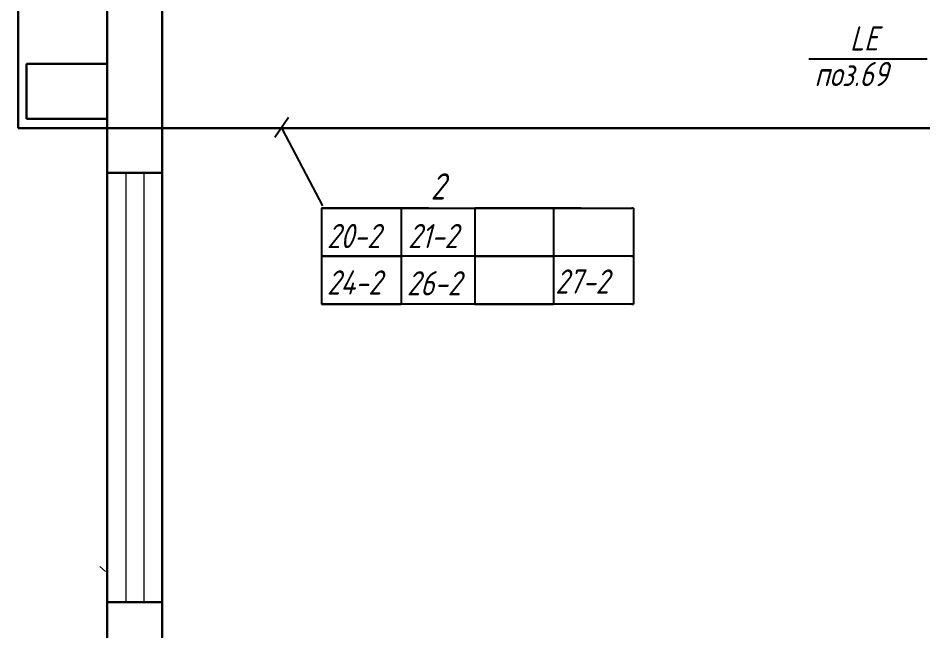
# Model space of a CAD drawing. Header units: millimetres. Extents: x 409 to 1826, y -2285 to 789.
# Drawn here: x 1086.7 to 1254.7, y -274.2 to -160.4 of the extents above; entities that cross this region are included whole.
import ezdxf

# ---------------------------------------------------------------- set-up
doc = ezdxf.new("R2010")
doc.units = ezdxf.units.MM
for name, color, linetype, lineweight in [('1-основная-050 ж', 2, 'Continuous', 50), ('7-тонкая-текст.-02', 4, 'Continuous', 30), ('7-тонкая.текст-02', 4, 'Continuous', 30), ('АР_Стены наружные', 7, 'Continuous', 30), ('Тонкая - 018', 254, 'Continuous', 18)]:
    doc.layers.add(name, color=color, linetype=linetype, lineweight=lineweight)
doc.styles.add('GOST тип А', font='GOST_A.TTF', dxfattribs={"oblique": 15})
doc.styles.get("Standard").update_dxf_attribs({"font": 'GOST_A.TTF', "oblique": 15})

msp = doc.modelspace()

# ---------------------------------------------------------------- linework, layer by layer
for p, q in [((1255.5, -168), (1233.5, -168)), ((1136.892, -178.799), (1134.392, -182.549)), ((1135.75, -181), (1143.25, -195.25)), ((1162.975, -195.65), (1143.05, -195.65)), ((1143.05, -195.65), (1200.658, -195.65)), ((1191.279, -195.65), (1171.529, -195.65)), ((1200.983, -195.65), (1200.658, -195.65))]:
    msp.add_line(p, q)
at = {"ltscale": 0.8}
for p, q in [((1143.05, -195.65), (1143.05, -195.65)), ((1143.05, -195.65), (1143.05, -204.559)), ((1157.818, -195.65), (1157.818, -204.559)), ((1157.818, -195.65), (1157.818, -195.65)), ((1157.818, -195.65), (1157.818, -204.559)), ((1171.529, -195.65), (1171.529, -204.559)), ((1171.529, -195.65), (1171.529, -204.559)), ((1171.529, -195.65), (1171.529, -213.468)), ((1171.529, -195.65), (1171.529, -195.65)), ((1171.529, -195.65), (1171.529, -204.559)), ((1186.122, -195.65), (1186.122, -204.559)), ((1186.122, -195.65), (1186.122, -195.65)), ((1186.122, -195.65), (1186.122, -204.559)), ((1200.658, -195.65), (1200.658, -195.65)), ((1200.983, -195.65), (1200.983, -204.559)), ((1143.05, -204.559), (1157.818, -204.559)), ((1157.818, -204.559), (1143.05, -204.559)), ((1143.05, -204.559), (1157.818, -204.559)), ((1143.05, -204.559), (1157.818, -204.559)), ((1171.529, -204.559), (1143.05, -204.559)), ((1143.05, -204.559), (1143.05, -204.559)), ((1143.05, -204.559), (1143.05, -213.468)), ((1143.05, -204.559), (1143.05, -204.559)), ((1143.05, -204.846), (1143.05, -204.846)), ((1157.818, -204.559), (1157.818, -213.468)), ((1157.818, -204.559), (1157.818, -204.559)), ((1157.818, -204.846), (1157.818, -213.468)), ((1171.529, -204.559), (1171.529, -213.468)), ((1171.529, -204.559), (1186.122, -204.559)), ((1186.122, -204.559), (1171.529, -204.559)), ((1171.529, -204.559), (1186.122, -204.559)), ((1171.529, -204.559), (1186.122, -204.559)), ((1200.658, -204.559), (1171.529, -204.559)), ((1171.529, -204.559), (1171.529, -204.559)), ((1171.529, -204.559), (1171.529, -213.468)), ((1171.529, -204.559), (1171.529, -204.559)), ((1171.529, -204.846), (1171.529, -204.846)), ((1186.122, -204.559), (1186.122, -213.468)), ((1186.122, -204.559), (1186.122, -204.559)), ((1186.122, -204.846), (1186.122, -213.468)), ((1200.658, -204.559), (1200.983, -204.559)), ((1200.983, -204.559), (1200.658, -204.559)), ((1200.658, -204.559), (1200.983, -204.559)), ((1200.658, -204.559), (1200.983, -204.559)), ((1200.983, -204.559), (1200.658, -204.559)), ((1200.658, -204.559), (1200.658, -204.559)), ((1200.658, -204.559), (1200.658, -204.559)), ((1200.658, -204.846), (1200.658, -204.846)), ((1200.983, -204.559), (1200.983, -213.468)), ((1171.529, -213.468), (1143.05, -213.468)), ((1143.05, -213.468), (1143.05, -213.468)), ((1143.05, -213.468), (1157.818, -213.468)), ((1157.818, -213.468), (1143.05, -213.468)), ((1143.05, -213.468), (1157.818, -213.468)), ((1143.05, -213.468), (1157.818, -213.468)), ((1171.529, -213.468), (1143.05, -213.468)), ((1143.05, -213.468), (1143.05, -213.468)), ((1143.05, -213.468), (1143.05, -213.468)), ((1157.818, -213.468), (1157.818, -213.468)), ((1157.818, -213.468), (1157.818, -213.468)), ((1200.658, -213.468), (1171.529, -213.468)), ((1171.529, -213.468), (1171.529, -213.468)), ((1171.529, -213.468), (1186.122, -213.468)), ((1186.122, -213.468), (1171.529, -213.468)), ((1171.529, -213.468), (1186.122, -213.468)), ((1171.529, -213.468), (1186.122, -213.468)), ((1200.658, -213.468), (1171.529, -213.468)), ((1171.529, -213.468), (1171.529, -213.468)), ((1171.529, -213.468), (1171.529, -213.468)), ((1186.122, -213.468), (1186.122, -213.468)), ((1186.122, -213.468), (1186.122, -213.468)), ((1200.983, -213.468), (1200.658, -213.468)), ((1200.658, -213.468), (1200.658, -213.468)), ((1200.658, -213.468), (1200.983, -213.468)), ((1200.983, -213.468), (1200.658, -213.468)), ((1200.658, -213.468), (1200.983, -213.468)), ((1200.658, -213.468), (1200.983, -213.468)), ((1200.983, -213.468), (1200.658, -213.468)), ((1200.658, -213.468), (1200.658, -213.468)), ((1200.658, -213.468), (1200.658, -213.468))]:
    msp.add_line(p, q, dxfattribs=at)
at = {"layer": '1-основная-050 ж', "color": 7, "lineweight": 30, "ltscale": 0.5}
for p, q in [((1086.711, -70.379), (1086.711, -180.778)), ((1086.711, -180.778), (1135.642, -180.778)), ((1135.254, -180.778), (1214.445, -180.778)), ((1212.929, -180.778), (1258.403, -180.778))]:
    msp.add_line(p, q, dxfattribs=at)
at = {"layer": 'АР_Стены наружные', "ltscale": 1000}
for p, q in [((1113.445, -293.979), (1113.445, -2.375)), ((1103.245, -293.979), (1103.245, -58.879)), ((1088.245, -179.079), (1088.245, -168.879)), ((1103.245, -168.879), (1088.245, -168.879)), ((1103.245, -179.079), (1088.245, -179.079))]:
    msp.add_line(p, q, dxfattribs=at)
at = {"layer": 'АР_Стены наружные', "ltscale": 0.1}
for p, q in [((1103.245, -189.108), (1113.445, -189.108)), ((1103.245, -268.806), (1113.445, -268.806))]:
    msp.add_line(p, q, dxfattribs=at)
at = {"layer": 'Тонкая - 018', "ltscale": 0.1}
for p, q in [((1106.703, -189.108), (1106.703, -268.806)), ((1110.067, -189.108), (1110.067, -268.806))]:
    msp.add_line(p, q, dxfattribs=at)
at = {"layer": 'Тонкая - 018', "ltscale": 0.5}
msp.add_line((1101.859, -262.178), (1102.908, -263.12), dxfattribs=at)

# ---------------------------------------------------------------- texts
at = {"layer": '7-тонкая-текст.-02', "color": 7, "ltscale": 0.5, "style": 'GOST тип А', "oblique": 15}
for s, p in [('LE', (1241.158, -166.396)), ('поз.69', (1234.555, -172.996))]:
    msp.add_text(s, height=4.5, dxfattribs=at).set_placement(p)
at = {"layer": '7-тонкая.текст-02', "color": 7, "oblique": 15}
for s, height, p in [('2', 4.875, (1163.304, -194.052)), ('20-2', 4.5, (1144.054, -203.079)), ('21-2', 4.5, (1159.104, -203.079)), ('24-2', 4.5, (1144.054, -211.702)), ('26-2', 4.5, (1158.886, -211.854)), ('27-2', 4.5, (1186.436, -211.529))]:
    msp.add_text(s, height=height, dxfattribs=at).set_placement(p)

doc.saveas('drawing.dxf')
